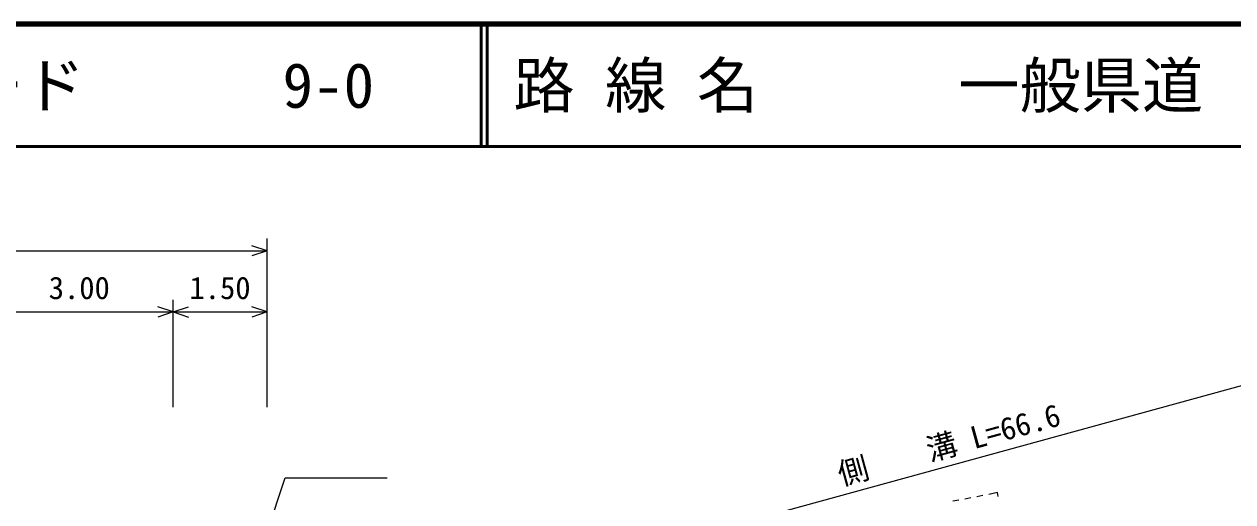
# Model space of a CAD drawing. Units: millimetres, scale not verified. Extents: x 40000 to 680000, y 20000 to 380000.
# Drawn here: x 140414 to 239154, y 340964 to 380000 of the extents above; entities that cross this region are included whole.
import ezdxf
from ezdxf.enums import TextEntityAlignment as Align

# ---------------------------------------------------------------- set-up
doc = ezdxf.new("R2010")
doc.units = ezdxf.units.MM
doc.header["$LTSCALE"] = 1000
for name, color, linetype, lineweight in [('M-BGD', 7, 'Continuous', 13), ('M-STR-HTXT', 7, 'Continuous', 13), ('M-TTL', 2, 'Continuous', 140), ('M-TTL-LINE', 7, 'Continuous', 50)]:
    doc.layers.add(name, color=color, linetype=linetype, lineweight=lineweight)
doc.layers.add('M-TTL-TXT', color=7, linetype='Continuous')
doc.styles.add('ＭＳ ゴシック', font='')
doc.styles.get('ＭＳ ゴシック').set_extended_font_data('MS Gothic')

msp = doc.modelspace()

# ---------------------------------------------------------------- linework, layer by layer
at = {"layer": 'M-BGD'}
for p, q in [((219925, 341714), (219214, 341576)), ((219988, 341412), (219925, 341714)), ((216759, 341100), (216268, 341005)), ((217741, 341290), (217250, 341195)), ((218723, 341480), (218232, 341385))]:
    msp.add_line(p, q, dxfattribs=at)
msp.add_lwpolyline([(96873, 333511), (105138, 339775), (107928, 339775), (107928, 338459), (119404, 338459), (119404, 339933), (120404, 339933), (120404, 338459), (157675, 338459), (157675, 335880), (160255, 335880), (160255, 338474), (161729, 342934), (170072, 342934)], dxfattribs=at)
at = {"layer": 'M-STR-HTXT'}
for p, q in [((160255, 348689), (160255, 362481)), ((107928, 361481), (160255, 361481)), ((160255, 361481), (159005, 361898)), ((160255, 361481), (159005, 361065)), ((152575, 348689), (152575, 357481)), ((137256, 356481), (152575, 356481)), ((152575, 356481), (151325, 356898)), ((152575, 356481), (151325, 356065)), ((152575, 356481), (153825, 356898)), ((152575, 356481), (160255, 356481)), ((152575, 356481), (153825, 356065)), ((160255, 356481), (159005, 356898)), ((160255, 356481), (159005, 356065)), ((182780, 334805), (250023, 353274))]:
    msp.add_line(p, q, dxfattribs=at)
at = {"layer": 'M-TTL'}
msp.add_line((680000, 380000), (40000, 380000), dxfattribs=at)
at = {"layer": 'M-TTL-LINE'}
for p, q in [((177750, 380000), (177750, 370000)), ((178250, 380000), (178250, 370000)), ((40000, 370000), (680000, 370000))]:
    msp.add_line(p, q, dxfattribs=at)

# ---------------------------------------------------------------- texts
at = {"layer": 'M-STR-HTXT', "style": 'ＭＳ ゴシック'}
for s, p in [('3.00', (144916, 356981)), ('1.50', (156415, 356981))]:
    msp.add_text(s, height=1833, dxfattribs=at).set_placement(p, align=Align.BOTTOM_CENTER)
msp.add_text('側\u3000\u3000溝 L=66.6', height=1833, rotation=15.358, dxfattribs=at).set_placement((216348, 344232), align=Align.BOTTOM_CENTER)
at = {"layer": 'M-TTL-TXT', "style": 'ＭＳ ゴシック'}
for s, p in [('路 線 名', (180380, 375000)), ('一般県道\u3000秋穂港線', (216734, 375000)), ('図面コード', (120380, 375000)), ('9-0', (161521, 375000))]:
    msp.add_text(s, height=3666, dxfattribs=at).set_placement(p, align=Align.MIDDLE_LEFT)

doc.saveas('drawing.dxf')
